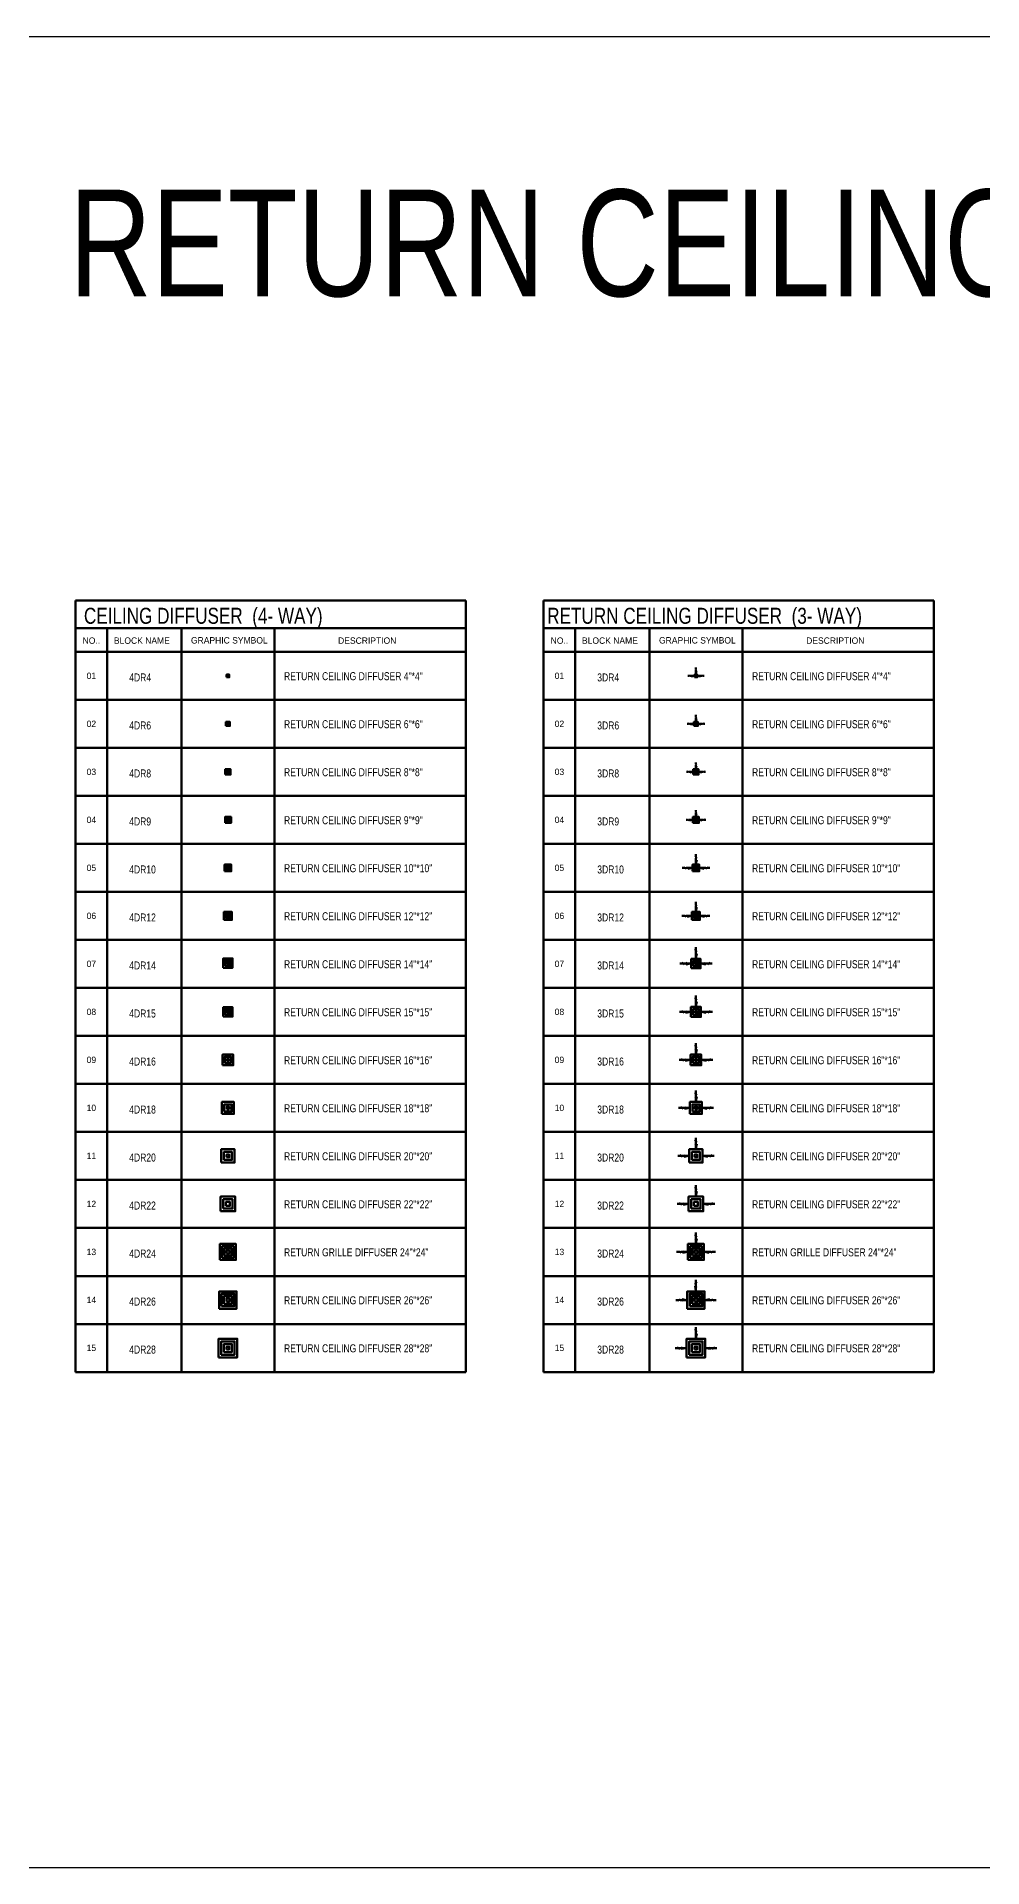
# Model space of a CAD drawing. Header units: millimetres. Extents: x -21221 to 1625077, y -149981 to 356550.
# Drawn here: x 337340 to 372809, y 212613 to 281251 of the extents above; entities that cross this region are included whole.
import ezdxf
from ezdxf.enums import TextEntityAlignment as Align

# ---------------------------------------------------------------- set-up
doc = ezdxf.new("R2010")
doc.units = ezdxf.units.MM
doc.header["$LTSCALE"] = 1000
doc.header["$MEASUREMENT"] = 0
doc.layers.get('0').update_dxf_attribs({"linetype": 'CONTINUOUS'})
doc.layers.add('11-F-A-DUCT', color=11, linetype='CONTINUOUS')
doc.layers.add('40-REFERENCE-DRAWINGS-0-35', color=40, linetype='CONTINUOUS')
doc.layers.add('6-RETURN-DUCT', color=6, linetype='CONTINUOUS', lineweight=50)
doc.styles.add('STENCIL', font='stencil.shx')
doc.styles.add('style2', font='stencil.shx')

# ---------------------------------------------------------------- blocks, each defined once
blk = doc.blocks.new('4DR4')
at = {"color": 13}
for points in [[(-75, 0, 0, 21.4, 0), (-127, 0, 0, 0, 0), (-147, 0, 0, 0, 0), (-158, -11, 0, 0, 0), (-158, 11, 0, 0, 0), (-169, 0, 0, 0, 0), (-195, 0, 0, 0, 0)], [(0, 75, 0, 21.4, 0), (0, 127, 0, 0, 0), (0, 147, 0, 0, 0), (11, 158, 0, 0, 0), (-11, 158, 0, 0, 0), (0, 169, 0, 0, 0), (0, 195, 0, 0, 0)], [(75, 0, 0, 21.4, 0), (127, 0, 0, 0, 0), (147, 0, 0, 0, 0), (158, -11, 0, 0, 0), (158, 11, 0, 0, 0), (169, 0, 0, 0, 0), (195, 0, 0, 0, 0)], [(0, -75, 0, 21.4, 0), (0, -127, 0, 0, 0), (0, -147, 0, 0, 0), (11, -158, 0, 0, 0), (-11, -158, 0, 0, 0), (0, -169, 0, 0, 0), (0, -195, 0, 0, 0)]]:
    blk.add_lwpolyline(points, format="xyseb", dxfattribs=at)
at = {"color": 12}
blk.add_lwpolyline([(-50, -50), (50, -50), (50, 50), (-50, 50)], close=True, dxfattribs=at)
at = {"color": 13}
for points in [[(-30, -30), (30, -30), (30, 30), (-30, 30)], [(-10, -10), (10, -10), (10, 10), (-10, 10)]]:
    blk.add_lwpolyline(points, close=True, dxfattribs=at)
blk = doc.blocks.new('4DR6')
at = {"color": 13}
for points in [[(-112, 0, 0, 32.1, 0), (-191, 0, 0, 0, 0), (-221, 0, 0, 0, 0), (-237, -16, 0, 0, 0), (-237, 16, 0, 0, 0), (-253, 0, 0, 0, 0), (-293, 0, 0, 0, 0)], [(0, 112, 0, 32.1, 0), (0, 191, 0, 0, 0), (0, 221, 0, 0, 0), (16, 237, 0, 0, 0), (-16, 237, 0, 0, 0), (0, 253, 0, 0, 0), (0, 293, 0, 0, 0)], [(112, 0, 0, 32.1, 0), (191, 0, 0, 0, 0), (221, 0, 0, 0, 0), (237, -16, 0, 0, 0), (237, 16, 0, 0, 0), (253, 0, 0, 0, 0), (293, 0, 0, 0, 0)], [(0, -112, 0, 32.1, 0), (0, -191, 0, 0, 0), (0, -221, 0, 0, 0), (16, -237, 0, 0, 0), (-16, -237, 0, 0, 0), (0, -253, 0, 0, 0), (0, -293, 0, 0, 0)]]:
    blk.add_lwpolyline(points, format="xyseb", dxfattribs=at)
at = {"color": 12}
blk.add_lwpolyline([(-75, -75), (75, -75), (75, 75), (-75, 75)], close=True, dxfattribs=at)
at = {"color": 13}
for points in [[(-45, -45), (45, -45), (45, 45), (-45, 45)], [(-15, -15), (15, -15), (15, 15), (-15, 15)]]:
    blk.add_lwpolyline(points, close=True, dxfattribs=at)
blk = doc.blocks.new('4DR8')
at = {"color": 13}
for points in [[(-138, 0, 0, 32.1, 0), (-216, 0, 0, 0, 0), (-246, 0, 0, 0, 0), (-262, -16, 0, 0, 0), (-262, 16, 0, 0, 0), (-278, 0, 0, 0, 0), (-318, 0, 0, 0, 0)], [(0, 138, 0, 32.1, 0), (0, 216, 0, 0, 0), (0, 246, 0, 0, 0), (16, 262, 0, 0, 0), (-16, 262, 0, 0, 0), (0, 278, 0, 0, 0), (0, 318, 0, 0, 0)], [(138, 0, 0, 32.1, 0), (216, 0, 0, 0, 0), (246, 0, 0, 0, 0), (262, -16, 0, 0, 0), (262, 16, 0, 0, 0), (278, 0, 0, 0, 0), (318, 0, 0, 0, 0)], [(0, -138, 0, 32.1, 0), (0, -216, 0, 0, 0), (0, -246, 0, 0, 0), (16, -262, 0, 0, 0), (-16, -262, 0, 0, 0), (0, -278, 0, 0, 0), (0, -318, 0, 0, 0)]]:
    blk.add_lwpolyline(points, format="xyseb", dxfattribs=at)
at = {"color": 12}
blk.add_lwpolyline([(-100, -100), (100, -100), (100, 100), (-100, 100)], close=True, dxfattribs=at)
at = {"color": 13}
for points in [[(-60, -60), (60, -60), (60, 60), (-60, 60)], [(-20, -20), (20, -20), (20, 20), (-20, 20)]]:
    blk.add_lwpolyline(points, close=True, dxfattribs=at)
blk = doc.blocks.new('4DR9')
at = {"color": 13}
for points in [[(-151, 0, 0, 36.1, 0), (-239, 0, 0, 0, 0), (-272, 0, 0, 0, 0), (-290, -18, 0, 0, 0), (-290, 18, 0, 0, 0), (-308, 0, 0, 0, 0), (-353, 0, 0, 0, 0)], [(4, 155, 0, 36.1, 0), (4, 243, 0, 0, 0), (4, 276, 0, 0, 0), (22, 294, 0, 0, 0), (-14, 294, 0, 0, 0), (4, 312, 0, 0, 0), (4, 357, 0, 0, 0)], [(159, 0, 0, 36.1, 0), (247, 0, 0, 0, 0), (281, 0, 0, 0, 0), (299, -18, 0, 0, 0), (299, 18, 0, 0, 0), (317, 0, 0, 0, 0), (362, 0, 0, 0, 0)], [(4, -155, 0, 36.1, 0), (4, -243, 0, 0, 0), (4, -276, 0, 0, 0), (22, -294, 0, 0, 0), (-14, -294, 0, 0, 0), (4, -312, 0, 0, 0), (4, -357, 0, 0, 0)]]:
    blk.add_lwpolyline(points, format="xyseb", dxfattribs=at)
at = {"color": 12}
blk.add_lwpolyline([(-108, -113), (117, -113), (117, 113), (-108, 113)], close=True, dxfattribs=at)
at = {"color": 13}
for points in [[(-63, -68), (72, -68), (72, 68), (-63, 68)], [(-18, -23), (27, -23), (27, 23), (-18, 23)]]:
    blk.add_lwpolyline(points, close=True, dxfattribs=at)
blk = doc.blocks.new('4DR10')
at = {"color": 13}
for points in [[(-169, 0, 0, 37.4, 0), (-260, 0, 0, 0, 0), (-295, 0, 0, 0, 0), (-314, -19, 0, 0, 0), (-314, 19, 0, 0, 0), (-332, 0, 0, 0, 0), (-379, 0, 0, 0, 0)], [(0, 169, 0, 37.4, 0), (0, 260, 0, 0, 0), (0, 295, 0, 0, 0), (19, 314, 0, 0, 0), (-19, 314, 0, 0, 0), (0, 332, 0, 0, 0), (0, 379, 0, 0, 0)], [(169, 0, 0, 37.4, 0), (260, 0, 0, 0, 0), (295, 0, 0, 0, 0), (314, -19, 0, 0, 0), (314, 19, 0, 0, 0), (332, 0, 0, 0, 0), (379, 0, 0, 0, 0)], [(0, -169, 0, 37.4, 0), (0, -260, 0, 0, 0), (0, -295, 0, 0, 0), (19, -314, 0, 0, 0), (-19, -314, 0, 0, 0), (0, -332, 0, 0, 0), (0, -379, 0, 0, 0)]]:
    blk.add_lwpolyline(points, format="xyseb", dxfattribs=at)
at = {"color": 12}
blk.add_lwpolyline([(-125, -125), (125, -125), (125, 125), (-125, 125)], close=True, dxfattribs=at)
at = {"color": 13}
for points in [[(-75, -75), (75, -75), (75, 75), (-75, 75)], [(-25, -25), (25, -25), (25, 25), (-25, 25)]]:
    blk.add_lwpolyline(points, close=True, dxfattribs=at)
blk = doc.blocks.new('4DR12')
at = {"color": 13}
for points in [[(0, 250, 0, 85.5, 0), (0, 459, 0, 0, 0), (0, 587, 0, 0, 0), (-43, 630, 0, 0, 0), (43, 630, 0, 0, 0), (0, 672, 0, 0, 0), (0, 801, 0, 0, 0)], [(-250, 0, 0, 85.5, 0), (-459, 0, 0, 0, 0), (-587, 0, 0, 0, 0), (-630, -43, 0, 0, 0), (-630, 43, 0, 0, 0), (-672, 0, 0, 0, 0), (-801, 0, 0, 0, 0)], [(250, 0, 0, 85.5, 0), (459, 0, 0, 0, 0), (587, 0, 0, 0, 0), (630, -43, 0, 0, 0), (630, 43, 0, 0, 0), (672, 0, 0, 0, 0), (801, 0, 0, 0, 0)], [(0, -250, 0, 85.5, 0), (0, -459, 0, 0, 0), (0, -587, 0, 0, 0), (-43, -630, 0, 0, 0), (43, -630, 0, 0, 0), (0, -672, 0, 0, 0), (0, -801, 0, 0, 0)]]:
    blk.add_lwpolyline(points, format="xyseb", dxfattribs=at)
at = {"color": 12}
blk.add_lwpolyline([(-150, -150), (150, -150), (150, 150), (-150, 150)], close=True, dxfattribs=at)
at = {"color": 13}
for points in [[(-90, -90), (90, -90), (90, 90), (-90, 90)], [(-30, -30), (30, -30), (30, 30), (-30, 30)]]:
    blk.add_lwpolyline(points, close=True, dxfattribs=at)
blk = doc.blocks.new('4DR14')
at = {"color": 13}
for points in [[(-231, 16, 0, 48.1, 0), (-349, 16, 0, 0, 0), (-394, 16, 0, 0, 0), (-418, -8, 0, 0, 0), (-418, 40, 0, 0, 0), (-442, 16, 0, 0, 0), (-502, 16, 0, 0, 0)], [(0, 247, 0, 48.1, 0), (0, 365, 0, 0, 0), (0, 410, 0, 0, 0), (24, 434, 0, 0, 0), (-24, 434, 0, 0, 0), (0, 458, 0, 0, 0), (0, 518, 0, 0, 0)], [(231, 16, 0, 48.1, 0), (349, 16, 0, 0, 0), (394, 16, 0, 0, 0), (418, -8, 0, 0, 0), (418, 40, 0, 0, 0), (442, 16, 0, 0, 0), (502, 16, 0, 0, 0)], [(0, -215, 0, 48.1, 0), (0, -332, 0, 0, 0), (0, -377, 0, 0, 0), (24, -401, 0, 0, 0), (-24, -401, 0, 0, 0), (0, -426, 0, 0, 0), (0, -485, 0, 0, 0)]]:
    blk.add_lwpolyline(points, format="xyseb", dxfattribs=at)
at = {"color": 12}
blk.add_lwpolyline([(-175, -159), (175, -159), (175, 191), (-175, 191)], close=True, dxfattribs=at)
at = {"color": 13}
for points in [[(-105, -89), (105, -89), (105, 121), (-105, 121)], [(-35, -19), (35, -19), (35, 51), (-35, 51)]]:
    blk.add_lwpolyline(points, close=True, dxfattribs=at)
blk = doc.blocks.new('4DR15')
at = {"color": 13}
for points in [[(-231, 0, 0, 48.1, 0), (-349, 0, 0, 0, 0), (-394, 0, 0, 0, 0), (-418, -24, 0, 0, 0), (-418, 24, 0, 0, 0), (-442, 0, 0, 0, 0), (-502, 0, 0, 0, 0)], [(0, 231, 0, 48.1, 0), (0, 349, 0, 0, 0), (0, 394, 0, 0, 0), (24, 418, 0, 0, 0), (-24, 418, 0, 0, 0), (0, 442, 0, 0, 0), (0, 502, 0, 0, 0)], [(231, 0, 0, 48.1, 0), (349, 0, 0, 0, 0), (394, 0, 0, 0, 0), (418, -24, 0, 0, 0), (418, 24, 0, 0, 0), (442, 0, 0, 0, 0), (502, 0, 0, 0, 0)], [(0, -231, 0, 48.1, 0), (0, -349, 0, 0, 0), (0, -394, 0, 0, 0), (24, -418, 0, 0, 0), (-24, -418, 0, 0, 0), (0, -442, 0, 0, 0), (0, -502, 0, 0, 0)]]:
    blk.add_lwpolyline(points, format="xyseb", dxfattribs=at)
at = {"color": 12}
blk.add_lwpolyline([(-175, -175), (175, -175), (175, 175), (-175, 175)], close=True, dxfattribs=at)
at = {"color": 13}
for points in [[(-105, -105), (105, -105), (105, 105), (-105, 105)], [(-35, -35), (35, -35), (35, 35), (-35, 35)]]:
    blk.add_lwpolyline(points, close=True, dxfattribs=at)
blk = doc.blocks.new('4DR16')
at = {"color": 13}
for points in [[(-262, 0, 0, 53.5, 0), (-393, 0, 0, 0, 0), (-443, 0, 0, 0, 0), (-470, -27, 0, 0, 0), (-470, 27, 0, 0, 0), (-496, 0, 0, 0, 0), (-563, 0, 0, 0, 0)], [(0, 262, 0, 53.5, 0), (0, 393, 0, 0, 0), (0, 443, 0, 0, 0), (27, 470, 0, 0, 0), (-27, 470, 0, 0, 0), (0, 496, 0, 0, 0), (0, 563, 0, 0, 0)], [(262, 0, 0, 53.5, 0), (393, 0, 0, 0, 0), (443, 0, 0, 0, 0), (470, -27, 0, 0, 0), (470, 27, 0, 0, 0), (496, 0, 0, 0, 0), (563, 0, 0, 0, 0)], [(0, -262, 0, 53.5, 0), (0, -393, 0, 0, 0), (0, -443, 0, 0, 0), (27, -470, 0, 0, 0), (-27, -470, 0, 0, 0), (0, -496, 0, 0, 0), (0, -563, 0, 0, 0)]]:
    blk.add_lwpolyline(points, format="xyseb", dxfattribs=at)
at = {"color": 12}
blk.add_lwpolyline([(-200, -200), (200, -200), (200, 200), (-200, 200)], close=True, dxfattribs=at)
at = {"color": 13}
for points in [[(-120, -120), (120, -120), (120, 120), (-120, 120)], [(-40, -40), (40, -40), (40, 40), (-40, 40)]]:
    blk.add_lwpolyline(points, close=True, dxfattribs=at)
blk = doc.blocks.new('4DR18')
at = {"color": 13}
for points in [[(-294, 0, 0, 58.8, 0), (-437, 0, 0, 0, 0), (-492, 0, 0, 0, 0), (-521, -29, 0, 0, 0), (-521, 29, 0, 0, 0), (-551, 0, 0, 0, 0), (-624, 0, 0, 0, 0)], [(0, 294, 0, 58.8, 0), (0, 437, 0, 0, 0), (0, 492, 0, 0, 0), (29, 521, 0, 0, 0), (-29, 521, 0, 0, 0), (0, 551, 0, 0, 0), (0, 624, 0, 0, 0)], [(294, 0, 0, 58.8, 0), (437, 0, 0, 0, 0), (492, 0, 0, 0, 0), (521, -29, 0, 0, 0), (521, 29, 0, 0, 0), (551, 0, 0, 0, 0), (624, 0, 0, 0, 0)], [(0, -294, 0, 58.8, 0), (0, -437, 0, 0, 0), (0, -492, 0, 0, 0), (29, -521, 0, 0, 0), (-29, -521, 0, 0, 0), (0, -551, 0, 0, 0), (0, -624, 0, 0, 0)]]:
    blk.add_lwpolyline(points, format="xyseb", dxfattribs=at)
at = {"color": 12}
blk.add_lwpolyline([(-225, -225), (225, -225), (225, 225), (-225, 225)], close=True, dxfattribs=at)
at = {"color": 13}
for points in [[(-135, -135), (135, -135), (135, 135), (-135, 135)], [(-45, -45), (45, -45), (45, 45), (-45, 45)]]:
    blk.add_lwpolyline(points, close=True, dxfattribs=at)
blk = doc.blocks.new('4DR20')
at = {"color": 13}
for points in [[(-319, 0, 0, 58.8, 0), (-462, 0, 0, 0, 0), (-517, 0, 0, 0, 0), (-546, -29, 0, 0, 0), (-546, 29, 0, 0, 0), (-576, 0, 0, 0, 0), (-649, 0, 0, 0, 0)], [(0, 319, 0, 58.8, 0), (0, 462, 0, 0, 0), (0, 517, 0, 0, 0), (29, 546, 0, 0, 0), (-29, 546, 0, 0, 0), (0, 576, 0, 0, 0), (0, 649, 0, 0, 0)], [(319, 0, 0, 58.8, 0), (462, 0, 0, 0, 0), (517, 0, 0, 0, 0), (546, -29, 0, 0, 0), (546, 29, 0, 0, 0), (576, 0, 0, 0, 0), (649, 0, 0, 0, 0)], [(0, -319, 0, 58.8, 0), (0, -462, 0, 0, 0), (0, -517, 0, 0, 0), (29, -546, 0, 0, 0), (-29, -546, 0, 0, 0), (0, -576, 0, 0, 0), (0, -649, 0, 0, 0)]]:
    blk.add_lwpolyline(points, format="xyseb", dxfattribs=at)
at = {"color": 12}
blk.add_lwpolyline([(-250, -250), (250, -250), (250, 250), (-250, 250)], close=True, dxfattribs=at)
at = {"color": 13}
for points in [[(-150, -150), (150, -150), (150, 150), (-150, 150)], [(-50, -50), (50, -50), (50, 50), (-50, 50)]]:
    blk.add_lwpolyline(points, close=True, dxfattribs=at)
blk = doc.blocks.new('4DR22')
at = {"color": 13}
for points in [[(0, 344, 0, 58.8, 0), (0, 487, 0, 0, 0), (0, 542, 0, 0, 0), (29, 571, 0, 0, 0), (-29, 571, 0, 0, 0), (0, 601, 0, 0, 0), (0, 674, 0, 0, 0)], [(-344, 0, 0, 58.8, 0), (-487, 0, 0, 0, 0), (-542, 0, 0, 0, 0), (-571, -29, 0, 0, 0), (-571, 29, 0, 0, 0), (-601, 0, 0, 0, 0), (-674, 0, 0, 0, 0)], [(344, 0, 0, 58.8, 0), (487, 0, 0, 0, 0), (542, 0, 0, 0, 0), (571, -29, 0, 0, 0), (571, 29, 0, 0, 0), (601, 0, 0, 0, 0), (674, 0, 0, 0, 0)], [(0, -344, 0, 58.8, 0), (0, -487, 0, 0, 0), (0, -542, 0, 0, 0), (29, -571, 0, 0, 0), (-29, -571, 0, 0, 0), (0, -601, 0, 0, 0), (0, -674, 0, 0, 0)]]:
    blk.add_lwpolyline(points, format="xyseb", dxfattribs=at)
at = {"color": 12}
blk.add_lwpolyline([(-275, -275), (275, -275), (275, 275), (-275, 275)], close=True, dxfattribs=at)
at = {"color": 13}
for points in [[(-175, -175), (175, -175), (175, 175), (-175, 175)], [(-75, -75), (75, -75), (75, 75), (-75, 75)]]:
    blk.add_lwpolyline(points, close=True, dxfattribs=at)
blk = doc.blocks.new('4DR24')
at = {"color": 13}
for points in [[(0, 369, 0, 58.8, 0), (0, 512, 0, 0, 0), (0, 567, 0, 0, 0), (29, 596, 0, 0, 0), (-29, 596, 0, 0, 0), (0, 626, 0, 0, 0), (0, 699, 0, 0, 0)], [(-369, 0, 0, 58.8, 0), (-512, 0, 0, 0, 0), (-567, 0, 0, 0, 0), (-596, -29, 0, 0, 0), (-596, 29, 0, 0, 0), (-626, 0, 0, 0, 0), (-699, 0, 0, 0, 0)], [(369, 0, 0, 58.8, 0), (512, 0, 0, 0, 0), (567, 0, 0, 0, 0), (596, -29, 0, 0, 0), (596, 29, 0, 0, 0), (626, 0, 0, 0, 0), (699, 0, 0, 0, 0)], [(0, -369, 0, 58.8, 0), (0, -512, 0, 0, 0), (0, -567, 0, 0, 0), (29, -596, 0, 0, 0), (-29, -596, 0, 0, 0), (0, -626, 0, 0, 0), (0, -699, 0, 0, 0)]]:
    blk.add_lwpolyline(points, format="xyseb", dxfattribs=at)
at = {"color": 12}
blk.add_lwpolyline([(-300, -300), (300, -300), (300, 300), (-300, 300)], close=True, dxfattribs=at)
at = {"color": 13}
for points in [[(-218, -218), (218, -218), (218, 218), (-218, 218)], [(-136, -136), (136, -136), (136, 136), (-136, 136)], [(-55, -55), (55, -55), (55, 55), (-55, 55)]]:
    blk.add_lwpolyline(points, close=True, dxfattribs=at)
blk = doc.blocks.new('4DR26')
at = {"color": 13}
for points in [[(0, 394, 0, 58.8, 0), (0, 537, 0, 0, 0), (0, 592, 0, 0, 0), (29, 621, 0, 0, 0), (-29, 621, 0, 0, 0), (0, 651, 0, 0, 0), (0, 724, 0, 0, 0)], [(-394, 0, 0, 58.8, 0), (-537, 0, 0, 0, 0), (-592, 0, 0, 0, 0), (-621, -29, 0, 0, 0), (-621, 29, 0, 0, 0), (-651, 0, 0, 0, 0), (-724, 0, 0, 0, 0)], [(394, 0, 0, 58.8, 0), (537, 0, 0, 0, 0), (592, 0, 0, 0, 0), (621, -29, 0, 0, 0), (621, 29, 0, 0, 0), (651, 0, 0, 0, 0), (724, 0, 0, 0, 0)], [(0, -394, 0, 58.8, 0), (0, -537, 0, 0, 0), (0, -592, 0, 0, 0), (29, -621, 0, 0, 0), (-29, -621, 0, 0, 0), (0, -651, 0, 0, 0), (0, -724, 0, 0, 0)]]:
    blk.add_lwpolyline(points, format="xyseb", dxfattribs=at)
at = {"color": 12}
blk.add_lwpolyline([(-325, -325), (325, -325), (325, 325), (-325, 325)], close=True, dxfattribs=at)
at = {"color": 13}
for points in [[(-236, -236), (236, -236), (236, 236), (-236, 236)], [(-148, -148), (148, -148), (148, 148), (-148, 148)], [(-59, -59), (59, -59), (59, 59), (-59, 59)]]:
    blk.add_lwpolyline(points, close=True, dxfattribs=at)
blk = doc.blocks.new('4DR28')
at = {"color": 13}
for points in [[(0, 419, 0, 58.8, 0), (0, 562, 0, 0, 0), (0, 617, 0, 0, 0), (29, 646, 0, 0, 0), (-29, 646, 0, 0, 0), (0, 676, 0, 0, 0), (0, 749, 0, 0, 0)], [(-419, 0, 0, 58.8, 0), (-562, 0, 0, 0, 0), (-617, 0, 0, 0, 0), (-646, -29, 0, 0, 0), (-646, 29, 0, 0, 0), (-676, 0, 0, 0, 0), (-749, 0, 0, 0, 0)], [(419, 0, 0, 58.8, 0), (562, 0, 0, 0, 0), (617, 0, 0, 0, 0), (646, -29, 0, 0, 0), (646, 29, 0, 0, 0), (676, 0, 0, 0, 0), (749, 0, 0, 0, 0)], [(0, -419, 0, 58.8, 0), (0, -562, 0, 0, 0), (0, -617, 0, 0, 0), (29, -646, 0, 0, 0), (-29, -646, 0, 0, 0), (0, -676, 0, 0, 0), (0, -749, 0, 0, 0)]]:
    blk.add_lwpolyline(points, format="xyseb", dxfattribs=at)
at = {"color": 12}
blk.add_lwpolyline([(-350, -350), (350, -350), (350, 350), (-350, 350)], close=True, dxfattribs=at)
at = {"color": 13}
for points in [[(-250, -250), (250, -250), (250, 250), (-250, 250)], [(-150, -150), (150, -150), (150, 150), (-150, 150)], [(-50, -50), (50, -50), (50, 50), (-50, 50)]]:
    blk.add_lwpolyline(points, close=True, dxfattribs=at)
blk = doc.blocks.new('3DR4')
at = {"color": 13}
for p, q in [((-258, 0), (-308, 0)), ((-258, 0), (-236, 21)), ((-236, -21), (-236, 21)), ((-215, 0), (-236, -21)), ((-215, 0), (-75, 0)), ((-175, 20), (-167, 0)), ((-175, -20), (-167, 0)), ((-75, 0), (-175, -20)), ((0, 258), (-21, 236)), ((21, 236), (-21, 236)), ((-20, 175), (0, 167)), ((0, 258), (0, 308)), ((0, 215), (21, 236)), ((0, 215), (0, 75)), ((20, 175), (0, 167)), ((0, 75), (20, 175)), ((215, 0), (75, 0)), ((75, 0), (175, -20)), ((175, 20), (167, 0)), ((175, -20), (167, 0)), ((215, 0), (236, -21)), ((236, -21), (236, 21)), ((258, 0), (236, 21)), ((258, 0), (308, 0))]:
    blk.add_line(p, q, dxfattribs=at)
at = {"color": 12}
blk.add_lwpolyline([(-50, -50), (50, -50), (50, 50), (-50, 50)], close=True, dxfattribs=at)
at = {"color": 13}
for points in [[(-30, -30), (30, -30), (30, 30), (-30, 30)], [(-10, -10), (10, -10), (10, 10), (-10, 10)]]:
    blk.add_lwpolyline(points, close=True, dxfattribs=at)
for points in [[(-175, 20), (-167, 0), (-75, 0)], [(-175, -20), (-167, 0), (-75, 0)], [(-20, 175), (0, 167), (0, 75)], [(20, 175), (0, 167), (0, 75)], [(175, 20), (167, 0), (75, 0)], [(175, -20), (167, 0), (75, 0)]]:
    blk.add_solid(points, dxfattribs=at)
blk = doc.blocks.new('3DR6')
at = {"color": 13}
for p, q in [((-283, 0), (-333, 0)), ((-283, 0), (-261, 21)), ((-261, -21), (-261, 21)), ((-240, 0), (-261, -21)), ((-240, 0), (-100, 0)), ((-200, 20), (-192, 0)), ((-200, -20), (-192, 0)), ((-100, 0), (-200, -20)), ((0, 283), (-21, 261)), ((21, 261), (-21, 261)), ((-20, 200), (0, 192)), ((0, 283), (0, 333)), ((0, 240), (21, 261)), ((0, 240), (0, 100)), ((20, 200), (0, 192)), ((0, 100), (20, 200)), ((240, 0), (100, 0)), ((100, 0), (200, -20)), ((200, 20), (192, 0)), ((200, -20), (192, 0)), ((240, 0), (261, -21)), ((261, -21), (261, 21)), ((283, 0), (261, 21)), ((283, 0), (333, 0))]:
    blk.add_line(p, q, dxfattribs=at)
at = {"color": 12}
blk.add_lwpolyline([(-75, -75), (75, -75), (75, 75), (-75, 75)], close=True, dxfattribs=at)
at = {"color": 13}
for points in [[(-45, -45), (45, -45), (45, 45), (-45, 45)], [(-15, -15), (15, -15), (15, 15), (-15, 15)]]:
    blk.add_lwpolyline(points, close=True, dxfattribs=at)
for points in [[(-200, 20), (-192, 0), (-100, 0)], [(-200, -20), (-192, 0), (-100, 0)], [(-20, 200), (0, 192), (0, 100)], [(20, 200), (0, 192), (0, 100)], [(200, 20), (192, 0), (100, 0)], [(200, -20), (192, 0), (100, 0)]]:
    blk.add_solid(points, dxfattribs=at)
blk = doc.blocks.new('3DR8')
at = {"color": 13}
for p, q in [((-308, 0), (-358, 0)), ((-308, 0), (-286, 21)), ((-286, -21), (-286, 21)), ((-265, 0), (-286, -21)), ((-265, 0), (-125, 0)), ((-225, 20), (-217, 0)), ((-225, -20), (-217, 0)), ((-125, 0), (-225, -20)), ((0, 308), (-21, 286)), ((21, 286), (-21, 286)), ((-20, 225), (0, 217)), ((0, 308), (0, 358)), ((0, 265), (21, 286)), ((0, 265), (0, 125)), ((20, 225), (0, 217)), ((0, 125), (20, 225)), ((265, 0), (125, 0)), ((125, 0), (225, -20)), ((225, 20), (217, 0)), ((225, -20), (217, 0)), ((265, 0), (286, -21)), ((286, -21), (286, 21)), ((308, 0), (286, 21)), ((308, 0), (358, 0))]:
    blk.add_line(p, q, dxfattribs=at)
at = {"color": 12}
blk.add_lwpolyline([(-100, -100), (100, -100), (100, 100), (-100, 100)], close=True, dxfattribs=at)
at = {"color": 13}
for points in [[(-60, -60), (60, -60), (60, 60), (-60, 60)], [(-20, -20), (20, -20), (20, 20), (-20, 20)]]:
    blk.add_lwpolyline(points, close=True, dxfattribs=at)
for points in [[(-225, 20), (-217, 0), (-125, 0)], [(-225, -20), (-217, 0), (-125, 0)], [(-20, 225), (0, 217), (0, 125)], [(20, 225), (0, 217), (0, 125)], [(225, 20), (217, 0), (125, 0)], [(225, -20), (217, 0), (125, 0)]]:
    blk.add_solid(points, dxfattribs=at)
blk = doc.blocks.new('3DR9')
at = {"color": 13}
for p, q in [((-320, 0), (-370, 0)), ((-320, 0), (-299, 21)), ((-299, -21), (-299, 21)), ((-278, 0), (-299, -21)), ((-278, 0), (-138, 0)), ((-238, 20), (-229, 0)), ((-238, -20), (-229, 0)), ((-138, 0), (-238, -20)), ((0, 320), (-21, 299)), ((21, 299), (-21, 299)), ((-20, 237), (0, 229)), ((0, 320), (0, 370)), ((0, 277), (21, 299)), ((0, 277), (0, 137)), ((20, 237), (0, 229)), ((0, 137), (20, 237)), ((277, 0), (137, 0)), ((137, 0), (237, -20)), ((237, 20), (229, 0)), ((237, -20), (229, 0)), ((277, 0), (299, -21)), ((299, -21), (299, 21)), ((320, 0), (299, 21)), ((320, 0), (370, 0))]:
    blk.add_line(p, q, dxfattribs=at)
at = {"color": 12}
blk.add_lwpolyline([(-112, -112), (112, -112), (112, 112), (-112, 112)], close=True, dxfattribs=at)
at = {"color": 13}
for points in [[(-68, -68), (68, -68), (68, 68), (-68, 68)], [(-22, -22), (22, -22), (22, 22), (-22, 22)]]:
    blk.add_lwpolyline(points, close=True, dxfattribs=at)
for points in [[(-238, 20), (-229, 0), (-138, 0)], [(-238, -20), (-229, 0), (-138, 0)], [(-20, 237), (0, 229), (0, 137)], [(20, 237), (0, 229), (0, 137)], [(237, 20), (229, 0), (137, 0)], [(237, -20), (229, 0), (137, 0)]]:
    blk.add_solid(points, dxfattribs=at)
blk = doc.blocks.new('3DR10')
at = {"color": 13}
for p, q in [((-436, 0), (-514, 0)), ((-436, 0), (-402, 33)), ((-402, -33), (-402, 33)), ((-306, 31), (-293, 0)), ((0, 436), (-33, 402)), ((33, 402), (-33, 402)), ((-31, 306), (0, 293)), ((0, 436), (0, 514)), ((0, 369), (33, 402)), ((0, 369), (0, 150)), ((31, 306), (0, 293)), ((0, 150), (31, 306)), ((306, 31), (293, 0)), ((402, -33), (402, 33)), ((436, 0), (402, 33)), ((436, 0), (514, 0)), ((-369, 0), (-402, -33)), ((-369, 0), (-150, 0)), ((-306, -31), (-293, 0)), ((-150, 0), (-306, -31)), ((369, 0), (150, 0)), ((150, 0), (306, -31)), ((306, -31), (293, 0)), ((369, 0), (402, -33))]:
    blk.add_line(p, q, dxfattribs=at)
at = {"color": 12}
blk.add_lwpolyline([(-125, -125), (125, -125), (125, 125), (-125, 125)], close=True, dxfattribs=at)
at = {"color": 13}
for points in [[(-75, -75), (75, -75), (75, 75), (-75, 75)], [(-25, -25), (25, -25), (25, 25), (-25, 25)]]:
    blk.add_lwpolyline(points, close=True, dxfattribs=at)
for points in [[(-306, 31), (-293, 0), (-150, 0)], [(-31, 306), (0, 293), (0, 150)], [(31, 306), (0, 293), (0, 150)], [(306, 31), (293, 0), (150, 0)], [(-306, -31), (-293, 0), (-150, 0)], [(306, -31), (293, 0), (150, 0)]]:
    blk.add_solid(points, dxfattribs=at)
blk = doc.blocks.new('3DR12')
at = {"color": 13}
for p, q in [((-449, 0), (-524, 0)), ((-449, 0), (-417, 32)), ((-417, -32), (-417, 32)), ((-385, 0), (-417, -32)), ((-385, 0), (-174, 0)), ((-325, 30), (-312, 0)), ((-325, -30), (-312, 0)), ((-174, 0), (-325, -30)), ((0, 449), (-32, 417)), ((32, 417), (-32, 417)), ((-30, 325), (0, 312)), ((0, 449), (0, 524)), ((0, 385), (32, 417)), ((0, 385), (0, 174)), ((30, 325), (0, 312)), ((0, 174), (30, 325)), ((385, 0), (174, 0)), ((174, 0), (325, -30)), ((325, 30), (312, 0)), ((325, -30), (312, 0)), ((385, 0), (417, -32)), ((417, -32), (417, 32)), ((449, 0), (417, 32)), ((449, 0), (524, 0))]:
    blk.add_line(p, q, dxfattribs=at)
at = {"color": 12}
blk.add_lwpolyline([(-150, -150), (150, -150), (150, 150), (-150, 150)], close=True, dxfattribs=at)
at = {"color": 13}
for points in [[(-90, -90), (90, -90), (90, 90), (-90, 90)], [(-30, -30), (30, -30), (30, 30), (-30, 30)]]:
    blk.add_lwpolyline(points, close=True, dxfattribs=at)
for points in [[(-325, 30), (-312, 0), (-174, 0)], [(-325, -30), (-312, 0), (-174, 0)], [(-30, 325), (0, 312), (0, 174)], [(30, 325), (0, 312), (0, 174)], [(325, 30), (312, 0), (174, 0)], [(325, -30), (312, 0), (174, 0)]]:
    blk.add_solid(points, dxfattribs=at)
blk = doc.blocks.new('3DR14')
at = {"color": 13}
for p, q in [((-520, 0), (-607, 0)), ((-520, 0), (-482, 37)), ((-482, -37), (-482, 37)), ((-445, 0), (-482, -37)), ((-445, 0), (-200, 0)), ((-375, 35), (-360, 0)), ((-375, -35), (-360, 0)), ((-200, 0), (-375, -35)), ((0, 520), (-37, 482)), ((37, 482), (-37, 482)), ((-35, 375), (0, 360)), ((0, 520), (0, 607)), ((0, 445), (37, 482)), ((0, 445), (0, 200)), ((35, 375), (0, 360)), ((0, 200), (35, 375)), ((445, 0), (200, 0)), ((200, 0), (375, -35)), ((375, 35), (360, 0)), ((375, -35), (360, 0)), ((445, 0), (482, -37)), ((482, -37), (482, 37)), ((520, 0), (482, 37)), ((520, 0), (607, 0))]:
    blk.add_line(p, q, dxfattribs=at)
at = {"color": 12}
blk.add_lwpolyline([(-175, -175), (175, -175), (175, 175), (-175, 175)], close=True, dxfattribs=at)
at = {"color": 13}
for points in [[(-105, -105), (105, -105), (105, 105), (-105, 105)], [(-35, -35), (35, -35), (35, 35), (-35, 35)]]:
    blk.add_lwpolyline(points, close=True, dxfattribs=at)
for points in [[(-375, 35), (-360, 0), (-200, 0)], [(-375, -35), (-360, 0), (-200, 0)], [(-35, 375), (0, 360), (0, 200)], [(35, 375), (0, 360), (0, 200)], [(375, 35), (360, 0), (200, 0)], [(375, -35), (360, 0), (200, 0)]]:
    blk.add_solid(points, dxfattribs=at)
blk = doc.blocks.new('3DR15')
at = {"color": 13}
for p, q in [((-532, 0), (-620, 0)), ((-532, 0), (-495, 37)), ((-495, -37), (-495, 37)), ((-458, 0), (-495, -37)), ((-458, 0), (-212, 0)), ((-388, 35), (-373, 0)), ((-388, -35), (-373, 0)), ((-212, 0), (-388, -35)), ((0, 532), (-37, 495)), ((37, 495), (-37, 495)), ((-35, 388), (0, 373)), ((0, 532), (0, 620)), ((0, 458), (37, 495)), ((0, 458), (0, 212)), ((35, 388), (0, 373)), ((0, 212), (35, 388)), ((458, 0), (212, 0)), ((212, 0), (388, -35)), ((388, 35), (373, 0)), ((388, -35), (373, 0)), ((458, 0), (495, -37)), ((495, -37), (495, 37)), ((532, 0), (495, 37)), ((532, 0), (620, 0))]:
    blk.add_line(p, q, dxfattribs=at)
at = {"color": 12}
blk.add_lwpolyline([(-188, -188), (188, -188), (188, 188), (-188, 188)], close=True, dxfattribs=at)
at = {"color": 13}
for points in [[(-112, -112), (112, -112), (112, 112), (-112, 112)], [(-38, -38), (38, -38), (38, 38), (-38, 38)]]:
    blk.add_lwpolyline(points, close=True, dxfattribs=at)
for points in [[(-388, 35), (-373, 0), (-212, 0)], [(-388, -35), (-373, 0), (-212, 0)], [(-35, 388), (0, 373), (0, 212)], [(35, 388), (0, 373), (0, 212)], [(388, 35), (373, 0), (212, 0)], [(388, -35), (373, 0), (212, 0)]]:
    blk.add_solid(points, dxfattribs=at)
blk = doc.blocks.new('3DR16')
at = {"color": 13}
for p, q in [((-545, 0), (-632, 0)), ((-545, 0), (-507, 37)), ((-507, -37), (-507, 37)), ((-400, 35), (-385, 0)), ((0, 545), (-37, 507)), ((37, 507), (-37, 507)), ((-35, 400), (0, 385)), ((0, 545), (0, 632)), ((0, 470), (37, 507)), ((0, 470), (0, 225)), ((35, 400), (0, 385)), ((0, 225), (35, 400)), ((400, 35), (385, 0)), ((507, -37), (507, 37)), ((545, 0), (507, 37)), ((545, 0), (632, 0)), ((-470, 0), (-507, -37)), ((-470, 0), (-225, 0)), ((-400, -35), (-385, 0)), ((-225, 0), (-400, -35)), ((470, 0), (225, 0)), ((225, 0), (400, -35)), ((400, -35), (385, 0)), ((470, 0), (507, -37))]:
    blk.add_line(p, q, dxfattribs=at)
at = {"color": 12}
blk.add_lwpolyline([(-200, -200), (200, -200), (200, 200), (-200, 200)], close=True, dxfattribs=at)
at = {"color": 13}
for points in [[(-120, -120), (120, -120), (120, 120), (-120, 120)], [(-40, -40), (40, -40), (40, 40), (-40, 40)]]:
    blk.add_lwpolyline(points, close=True, dxfattribs=at)
for points in [[(-400, 35), (-385, 0), (-225, 0)], [(-35, 400), (0, 385), (0, 225)], [(35, 400), (0, 385), (0, 225)], [(400, 35), (385, 0), (225, 0)], [(-400, -35), (-385, 0), (-225, 0)], [(400, -35), (385, 0), (225, 0)]]:
    blk.add_solid(points, dxfattribs=at)
blk = doc.blocks.new('3DR18')
at = {"color": 13}
for p, q in [((-570, 0), (-657, 0)), ((-570, 0), (-532, 37)), ((-532, -37), (-532, 37)), ((-425, 35), (-410, 0)), ((0, 570), (-37, 532)), ((37, 532), (-37, 532)), ((-35, 425), (0, 410)), ((0, 570), (0, 657)), ((0, 495), (37, 532)), ((0, 495), (0, 250)), ((35, 425), (0, 410)), ((0, 250), (35, 425)), ((425, 35), (410, 0)), ((532, -37), (532, 37)), ((570, 0), (532, 37)), ((570, 0), (657, 0)), ((-495, 0), (-532, -37)), ((-495, 0), (-250, 0)), ((-425, -35), (-410, 0)), ((-250, 0), (-425, -35)), ((495, 0), (250, 0)), ((250, 0), (425, -35)), ((425, -35), (410, 0)), ((495, 0), (532, -37))]:
    blk.add_line(p, q, dxfattribs=at)
at = {"color": 12}
blk.add_lwpolyline([(-225, -225), (225, -225), (225, 225), (-225, 225)], close=True, dxfattribs=at)
at = {"color": 13}
for points in [[(-135, -135), (135, -135), (135, 135), (-135, 135)], [(-45, -45), (45, -45), (45, 45), (-45, 45)]]:
    blk.add_lwpolyline(points, close=True, dxfattribs=at)
for points in [[(-425, 35), (-410, 0), (-250, 0)], [(-35, 425), (0, 410), (0, 250)], [(35, 425), (0, 410), (0, 250)], [(425, 35), (410, 0), (250, 0)], [(-425, -35), (-410, 0), (-250, 0)], [(425, -35), (410, 0), (250, 0)]]:
    blk.add_solid(points, dxfattribs=at)
blk = doc.blocks.new('3DR20')
at = {"color": 13}
for p, q in [((-595, 0), (-682, 0)), ((-595, 0), (-557, 37)), ((-557, -37), (-557, 37)), ((-450, 35), (-435, 0)), ((0, 595), (-37, 557)), ((37, 557), (-37, 557)), ((-35, 450), (0, 435)), ((0, 595), (0, 682)), ((0, 520), (37, 557)), ((0, 520), (0, 275)), ((35, 450), (0, 435)), ((0, 275), (35, 450)), ((450, 35), (435, 0)), ((557, -37), (557, 37)), ((595, 0), (557, 37)), ((595, 0), (682, 0)), ((-520, 0), (-557, -37)), ((-520, 0), (-275, 0)), ((-450, -35), (-435, 0)), ((-275, 0), (-450, -35)), ((520, 0), (275, 0)), ((275, 0), (450, -35)), ((450, -35), (435, 0)), ((520, 0), (557, -37))]:
    blk.add_line(p, q, dxfattribs=at)
at = {"color": 12}
blk.add_lwpolyline([(-250, -250), (250, -250), (250, 250), (-250, 250)], close=True, dxfattribs=at)
at = {"color": 13}
for points in [[(-150, -150), (150, -150), (150, 150), (-150, 150)], [(-50, -50), (50, -50), (50, 50), (-50, 50)]]:
    blk.add_lwpolyline(points, close=True, dxfattribs=at)
for points in [[(-450, 35), (-435, 0), (-275, 0)], [(-35, 450), (0, 435), (0, 275)], [(35, 450), (0, 435), (0, 275)], [(450, 35), (435, 0), (275, 0)], [(-450, -35), (-435, 0), (-275, 0)], [(450, -35), (435, 0), (275, 0)]]:
    blk.add_solid(points, dxfattribs=at)
blk = doc.blocks.new('3DR22')
at = {"color": 13}
for p, q in [((0, 620), (0, 707)), ((-620, 0), (-707, 0)), ((-620, 0), (-582, 37)), ((-582, -37), (-582, 37)), ((-475, 35), (-460, 0)), ((0, 620), (-37, 582)), ((37, 582), (-37, 582)), ((-35, 475), (0, 460)), ((0, 545), (37, 582)), ((0, 545), (0, 300)), ((35, 475), (0, 460)), ((0, 300), (35, 475)), ((475, 35), (460, 0)), ((582, -37), (582, 37)), ((620, 0), (582, 37)), ((620, 0), (707, 0)), ((-545, 0), (-582, -37)), ((-545, 0), (-300, 0)), ((-475, -35), (-460, 0)), ((-300, 0), (-475, -35)), ((545, 0), (300, 0)), ((300, 0), (475, -35)), ((475, -35), (460, 0)), ((545, 0), (582, -37))]:
    blk.add_line(p, q, dxfattribs=at)
at = {"color": 12}
blk.add_lwpolyline([(-275, -275), (275, -275), (275, 275), (-275, 275)], close=True, dxfattribs=at)
at = {"color": 13}
for points in [[(-175, -175), (175, -175), (175, 175), (-175, 175)], [(-75, -75), (75, -75), (75, 75), (-75, 75)]]:
    blk.add_lwpolyline(points, close=True, dxfattribs=at)
for points in [[(-475, 35), (-460, 0), (-300, 0)], [(-35, 475), (0, 460), (0, 300)], [(35, 475), (0, 460), (0, 300)], [(475, 35), (460, 0), (300, 0)], [(-475, -35), (-460, 0), (-300, 0)], [(475, -35), (460, 0), (300, 0)]]:
    blk.add_solid(points, dxfattribs=at)
blk = doc.blocks.new('3DR24')
at = {"color": 13}
for p, q in [((0, 645), (0, 732)), ((-645, 0), (-732, 0)), ((-645, 0), (-607, 37)), ((-607, -37), (-607, 37)), ((-500, 35), (-485, 0)), ((0, 645), (-37, 607)), ((37, 607), (-37, 607)), ((-35, 500), (0, 485)), ((0, 570), (37, 607)), ((0, 570), (0, 325)), ((35, 500), (0, 485)), ((0, 325), (35, 500)), ((500, 35), (485, 0)), ((607, -37), (607, 37)), ((645, 0), (607, 37)), ((645, 0), (732, 0)), ((-570, 0), (-607, -37)), ((-570, 0), (-325, 0)), ((-500, -35), (-485, 0)), ((-325, 0), (-500, -35)), ((570, 0), (325, 0)), ((325, 0), (500, -35)), ((500, -35), (485, 0)), ((570, 0), (607, -37))]:
    blk.add_line(p, q, dxfattribs=at)
at = {"color": 12}
blk.add_lwpolyline([(-300, -300), (300, -300), (300, 300), (-300, 300)], close=True, dxfattribs=at)
at = {"color": 13}
for points in [[(-218, -218), (218, -218), (218, 218), (-218, 218)], [(-136, -136), (136, -136), (136, 136), (-136, 136)], [(-55, -55), (55, -55), (55, 55), (-55, 55)]]:
    blk.add_lwpolyline(points, close=True, dxfattribs=at)
for points in [[(-500, 35), (-485, 0), (-325, 0)], [(-35, 500), (0, 485), (0, 325)], [(35, 500), (0, 485), (0, 325)], [(500, 35), (485, 0), (325, 0)], [(-500, -35), (-485, 0), (-325, 0)], [(500, -35), (485, 0), (325, 0)]]:
    blk.add_solid(points, dxfattribs=at)
blk = doc.blocks.new('3DR26')
at = {"color": 13}
for p, q in [((0, 670), (0, 757)), ((-595, 0), (-632, 37)), ((-632, 37), (-632, -37)), ((-525, 35), (-510, 0)), ((-350, 0), (-525, 35)), ((0, 595), (-37, 632)), ((-37, 632), (37, 632)), ((-35, 525), (0, 510)), ((0, 350), (-35, 525)), ((0, 670), (37, 632)), ((0, 595), (0, 350)), ((35, 525), (0, 510)), ((350, 0), (525, 35)), ((595, 0), (350, 0)), ((525, 35), (510, 0)), ((525, -35), (510, 0)), ((595, 0), (632, 37)), ((632, 37), (632, -37)), ((670, 0), (632, -37)), ((670, 0), (757, 0)), ((-670, 0), (-757, 0)), ((-670, 0), (-632, -37)), ((-595, 0), (-350, 0)), ((-525, -35), (-510, 0))]:
    blk.add_line(p, q, dxfattribs=at)
at = {"color": 12}
blk.add_lwpolyline([(-325, -325), (325, -325), (325, 325), (-325, 325)], close=True, dxfattribs=at)
at = {"color": 13}
for points in [[(-236, -236), (236, -236), (236, 236), (-236, 236)], [(-148, -148), (148, -148), (148, 148), (-148, 148)], [(-59, -59), (59, -59), (59, 59), (-59, 59)]]:
    blk.add_lwpolyline(points, close=True, dxfattribs=at)
for points in [[(-525, 35), (-510, 0), (-350, 0)], [(-35, 525), (0, 510), (0, 350)], [(35, 525), (0, 510), (0, 350)], [(525, 35), (510, 0), (350, 0)], [(525, -35), (510, 0), (350, 0)], [(-525, -35), (-510, 0), (-350, 0)]]:
    blk.add_solid(points, dxfattribs=at)
blk = doc.blocks.new('3DR28')
at = {"color": 13}
for p, q in [((0, 695), (-37, 657)), ((0, 695), (0, 782)), ((-695, 0), (-782, 0)), ((-695, 0), (-657, 37)), ((-657, -37), (-657, 37)), ((-550, 35), (-535, 0)), ((37, 657), (-37, 657)), ((-35, 550), (0, 535)), ((0, 620), (37, 657)), ((0, 620), (0, 375)), ((35, 550), (0, 535)), ((0, 375), (35, 550)), ((550, 35), (535, 0)), ((657, -37), (657, 37)), ((695, 0), (657, 37)), ((695, 0), (782, 0)), ((-620, 0), (-657, -37)), ((-620, 0), (-375, 0)), ((-550, -35), (-535, 0)), ((-375, 0), (-550, -35)), ((620, 0), (375, 0)), ((375, 0), (550, -35)), ((550, -35), (535, 0)), ((620, 0), (657, -37))]:
    blk.add_line(p, q, dxfattribs=at)
at = {"color": 12}
blk.add_lwpolyline([(-350, -350), (350, -350), (350, 350), (-350, 350)], close=True, dxfattribs=at)
at = {"color": 13}
for points in [[(-250, -250), (250, -250), (250, 250), (-250, 250)], [(-150, -150), (150, -150), (150, 150), (-150, 150)], [(-50, -50), (50, -50), (50, 50), (-50, 50)]]:
    blk.add_lwpolyline(points, close=True, dxfattribs=at)
for points in [[(-550, 35), (-535, 0), (-375, 0)], [(-35, 550), (0, 535), (0, 375)], [(35, 550), (0, 535), (0, 375)], [(550, 35), (535, 0), (375, 0)], [(-550, -35), (-535, 0), (-375, 0)], [(550, -35), (535, 0), (375, 0)]]:
    blk.add_solid(points, dxfattribs=at)

msp = doc.modelspace()

# ---------------------------------------------------------------- linework, layer by layer
at = {"layer": '11-F-A-DUCT'}
for p, q in [((232020.1, 281251.5), (477765.4, 281251.5)), ((337339.5, 281251.5), (547978.4, 281251.5)), ((232020.1, 212612.7), (477765.4, 212612.7)), ((337339.5, 212612.7), (547978.4, 212612.7))]:
    msp.add_line(p, q, dxfattribs=at)
at = {"layer": '6-RETURN-DUCT'}
for p, q in [((338793.2, 231184.7), (338793.2, 260110.5)), ((353439.1, 231184.7), (353439.1, 260110.5)), ((356346.5, 231184.7), (356346.5, 260110.5)), ((370992.3, 231184.7), (370992.3, 260110.5)), ((338793.2, 259079.4), (353439.1, 259079.4)), ((339988.5, 259079.4), (339988.5, 231184.7)), ((342767.6, 231184.7), (342767.6, 259079.4)), ((346261.4, 231184.7), (346261.4, 259079.4)), ((356346.5, 259079.4), (370992.3, 259079.4)), ((357541.8, 259079.4), (357541.8, 231184.7)), ((360320.8, 231184.7), (360320.8, 259079.4)), ((363814.6, 231184.7), (363814.6, 259079.4)), ((338793.2, 258184.7), (353439.1, 258184.7)), ((356346.5, 258184.7), (370992.3, 258184.7)), ((338793.2, 256384.7), (353439.1, 256384.7)), ((356346.5, 256384.7), (370992.3, 256384.7)), ((338793.2, 254584.7), (353439.1, 254584.7)), ((356346.5, 254584.7), (370992.3, 254584.7)), ((338793.2, 252784.7), (353439.1, 252784.7)), ((356346.5, 252784.7), (370992.3, 252784.7)), ((338793.2, 250984.7), (353439.1, 250984.7)), ((356346.5, 250984.7), (370992.3, 250984.7)), ((338793.2, 249184.7), (353439.1, 249184.7)), ((356346.5, 249184.7), (370992.3, 249184.7)), ((338793.2, 247384.7), (353439.1, 247384.7)), ((356346.5, 247384.7), (370992.3, 247384.7)), ((338793.2, 245584.7), (353439.1, 245584.7)), ((356346.5, 245584.7), (370992.3, 245584.7)), ((338793.2, 243784.7), (353439.1, 243784.7)), ((356346.5, 243784.7), (370992.3, 243784.7)), ((338793.2, 241984.7), (353439.1, 241984.7)), ((356346.5, 241984.7), (370992.3, 241984.7)), ((338793.2, 240184.7), (353439.1, 240184.7)), ((356346.5, 240184.7), (370992.3, 240184.7)), ((338793.2, 238384.7), (353439.1, 238384.7)), ((356346.5, 238384.7), (370992.3, 238384.7)), ((338793.2, 236584.7), (353439.1, 236584.7)), ((356346.5, 236584.7), (370992.3, 236584.7)), ((338793.2, 234784.7), (353439.1, 234784.7)), ((356346.5, 234784.7), (370992.3, 234784.7)), ((338793.2, 232984.7), (353439.1, 232984.7)), ((356346.5, 232984.7), (370992.3, 232984.7)), ((338793.2, 231184.7), (353439.1, 231184.7)), ((356346.5, 231184.7), (370992.3, 231184.7))]:
    msp.add_line(p, q, dxfattribs=at)
for points in [[(353439.1, 260110.5), (338793.2, 260110.5)], [(370992.3, 260110.5), (356346.5, 260110.5)]]:
    msp.add_lwpolyline(points, dxfattribs=at)

# ---------------------------------------------------------------- block references
for name, p in [('4DR4', (344514.5, 257284.7)), ('3DR4', (362067.7, 257284.7)), ('4DR6', (344514.5, 255484.7)), ('3DR6', (362067.7, 255484.7)), ('4DR8', (344514.5, 253684.7)), ('3DR8', (362067.7, 253684.7)), ('4DR9', (344514.5, 251884.7)), ('3DR9', (362067.7, 251884.7)), ('3DR10', (362067.7, 250084.7)), ('4DR10', (344514.5, 250084.7)), ('4DR12', (344514.5, 248284.7)), ('3DR12', (362067.7, 248284.7)), ('3DR14', (362067.7, 246500.8)), ('4DR14', (344514.5, 246500.8)), ('4DR15', (344514.5, 244684.7)), ('3DR15', (362067.7, 244684.7)), ('4DR16', (344514.5, 242884.7)), ('3DR16', (362067.7, 242884.7)), ('4DR18', (344514.5, 241084.7)), ('3DR18', (362067.7, 241084.7)), ('4DR20', (344514.5, 239284.7)), ('3DR20', (362067.7, 239284.7)), ('4DR22', (344514.5, 237484.7)), ('3DR22', (362067.7, 237484.7)), ('4DR24', (344514.5, 235684.7)), ('3DR24', (362067.7, 235684.7)), ('4DR26', (344514.5, 233884.7)), ('3DR26', (362067.7, 233884.7)), ('4DR28', (344514.5, 232084.7)), ('3DR28', (362067.7, 232084.7))]:
    msp.add_blockref(name, p, dxfattribs=at)

# ---------------------------------------------------------------- texts
at = {"layer": '40-REFERENCE-DRAWINGS-0-35', "lineweight": 35, "style": 'STENCIL', "width": 0.8}
msp.add_text('RETURN CEILING DIFFUSER', height=4000, dxfattribs=at).set_placement((338566.2, 271518))
at = {"layer": '6-RETURN-DUCT', "lineweight": 35, "style": 'STENCIL', "width": 0.8}
for s, p in [(' CEILING DIFFUSER  (4- WAY)', (338935.6, 259237.1)), ('RETURN CEILING DIFFUSER  (3- WAY)', (356488.8, 259237.1))]:
    msp.add_text(s, height=600, dxfattribs=at).set_placement(p)
at = {"layer": '6-RETURN-DUCT', "lineweight": 35, "style": 'STENCIL'}
for s, height, p in [('NO..', 239.06, (339394, 258606.3)), ('BLOCK NAME', 239.06, (341288.3, 258606.3)), ('GRAPHIC SYMBOL', 239.062, (344567.5, 258617)), ('DESCRIPTION', 239.062, (349739.1, 258606.3)), ('NO..', 239.06, (356947.3, 258606.3)), ('BLOCK NAME', 239.06, (358841.5, 258606.3)), ('GRAPHIC SYMBOL', 239.062, (362120.7, 258617)), ('DESCRIPTION', 239.062, (367292.3, 258606.3))]:
    msp.add_text(s, height=height, dxfattribs=at).set_placement(p, align=Align.MIDDLE)
at = {"layer": '6-RETURN-DUCT', "color": 4, "style": 'STENCIL'}
for s, p in [('01', (339394, 257288)), ('01', (356947.3, 257288)), ('02', (339394, 255488)), ('02', (356947.3, 255488)), ('03', (339394, 253688)), ('03', (356947.3, 253688)), ('04', (339394, 251888)), ('04', (356947.3, 251888)), ('05', (339394, 250088)), ('05', (356947.3, 250088)), ('06', (339394, 248288)), ('06', (356947.3, 248288)), ('07', (339394, 246488)), ('07', (356947.3, 246488)), ('08', (339394, 244688)), ('08', (356947.3, 244688)), ('09', (339394, 242888)), ('09', (356947.3, 242888)), ('10', (339394, 241088)), ('10', (356947.3, 241088)), ('11', (339394, 239288)), ('11', (356947.3, 239288)), ('12', (339394, 237488)), ('12', (356947.3, 237488)), ('13', (339394, 235688)), ('13', (356947.3, 235688)), ('14', (339394, 233888)), ('14', (356947.3, 233888)), ('15', (339394, 232088)), ('15', (356947.3, 232088))]:
    msp.add_text(s, height=239.06, dxfattribs=at).set_placement(p, align=Align.MIDDLE)
at = {"layer": '6-RETURN-DUCT', "color": 4, "style": 'style2', "width": 0.8}
for s, p in [('RETURN CEILING DIFFUSER 4"*4"', (346617.7, 257123.3)), ('RETURN CEILING DIFFUSER 4"*4"', (364170.9, 257123.3)), ('4DR4', (340812.4, 257076.6)), ('3DR4', (358365.6, 257076.6)), ('4DR6', (340812.4, 255276.6)), ('RETURN CEILING DIFFUSER 6"*6" ', (346617.7, 255323.3)), ('3DR6', (358365.6, 255276.6)), ('RETURN CEILING DIFFUSER 6"*6" ', (364170.9, 255323.3)), ('4DR8', (340812.4, 253476.6)), ('RETURN CEILING DIFFUSER 8"*8"', (346617.7, 253523.3)), ('3DR8', (358365.6, 253476.6)), ('RETURN CEILING DIFFUSER 8"*8"', (364170.9, 253523.3)), ('4DR9', (340812.4, 251676.6)), ('RETURN CEILING DIFFUSER 9"*9"', (346617.7, 251723.3)), ('3DR9', (358365.6, 251676.6)), ('RETURN CEILING DIFFUSER 9"*9"', (364170.9, 251723.3)), ('4DR10', (340812.4, 249876.6)), ('RETURN CEILING DIFFUSER 10"*10"', (346617.7, 249923.3)), ('3DR10', (358365.6, 249876.6)), ('RETURN CEILING DIFFUSER 10"*10"', (364170.9, 249923.3)), ('4DR12', (340812.4, 248076.6)), ('RETURN CEILING DIFFUSER 12"*12"', (346617.7, 248123.3)), ('3DR12', (358365.6, 248076.6)), ('RETURN CEILING DIFFUSER 12"*12"', (364170.9, 248123.3)), ('4DR14', (340812.4, 246276.6)), ('RETURN CEILING DIFFUSER 14"*14"', (346617.7, 246323.3)), ('3DR14', (358365.6, 246276.6)), ('RETURN CEILING DIFFUSER 14"*14"', (364170.9, 246323.3)), ('4DR15', (340812.4, 244476.6)), ('RETURN CEILING DIFFUSER 15"*15"', (346617.7, 244523.3)), ('3DR15', (358365.6, 244476.6)), ('RETURN CEILING DIFFUSER 15"*15"', (364170.9, 244523.3)), ('RETURN CEILING DIFFUSER 16"*16"', (346617.7, 242723.3)), ('RETURN CEILING DIFFUSER 16"*16"', (364170.9, 242723.3)), ('4DR16', (340812.4, 242676.6)), ('3DR16', (358365.6, 242676.6)), ('4DR18', (340812.4, 240876.6)), ('RETURN CEILING DIFFUSER 18"*18"', (346617.7, 240923.3)), ('3DR18', (358365.6, 240876.6)), ('RETURN CEILING DIFFUSER 18"*18"', (364170.9, 240923.3)), ('4DR20', (340812.4, 239076.6)), ('RETURN CEILING DIFFUSER 20"*20"', (346617.7, 239123.3)), ('3DR20', (358365.6, 239076.6)), ('RETURN CEILING DIFFUSER 20"*20"', (364170.9, 239123.3)), ('4DR22', (340812.4, 237276.6)), ('RETURN CEILING DIFFUSER 22"*22"', (346617.7, 237323.3)), ('3DR22', (358365.6, 237276.6)), ('RETURN CEILING DIFFUSER 22"*22"', (364170.9, 237323.3)), ('4DR24', (340812.4, 235476.6)), ('RETURN GRILLE DIFFUSER 24"*24"', (346617.7, 235523.3)), ('3DR24', (358365.6, 235476.6)), ('RETURN GRILLE DIFFUSER 24"*24"', (364170.9, 235523.3)), ('4DR26', (340812.4, 233676.6)), ('RETURN CEILING DIFFUSER 26"*26"', (346617.7, 233723.3)), ('3DR26', (358365.6, 233676.6)), ('RETURN CEILING DIFFUSER 26"*26"', (364170.9, 233723.3)), ('4DR28', (340812.4, 231876.6)), ('RETURN CEILING DIFFUSER 28"*28"', (346617.7, 231923.3)), ('3DR28', (358365.6, 231876.6)), ('RETURN CEILING DIFFUSER 28"*28"', (364170.9, 231923.3))]:
    msp.add_text(s, height=300, dxfattribs=at).set_placement(p)

doc.saveas('drawing.dxf')
